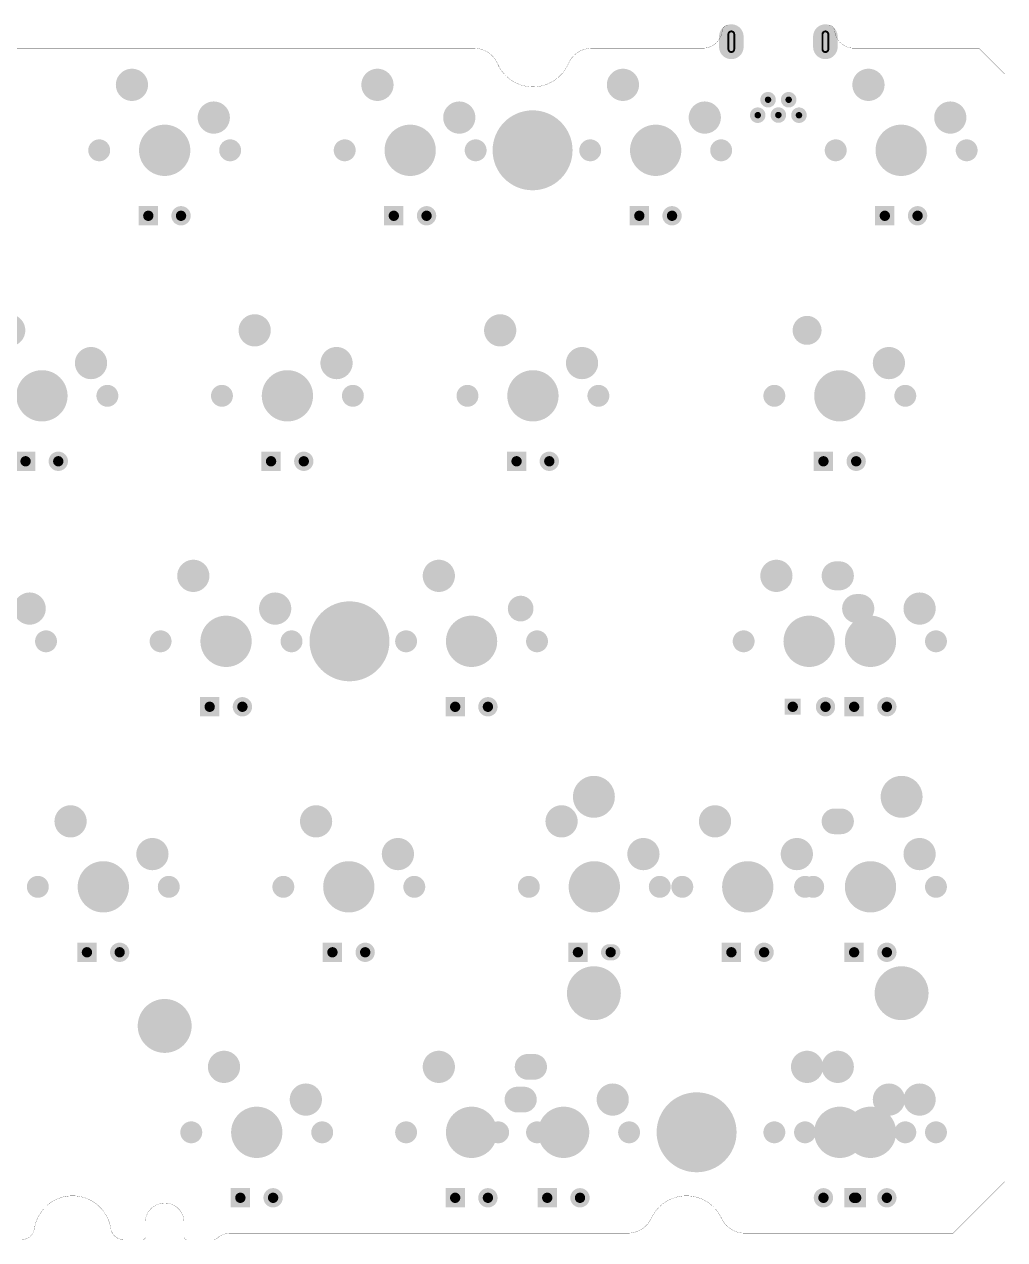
# Model space of a CAD drawing. Header units: millimetres. Extents: x 284 to 586, y -71 to 23.
# Drawn here: x 510.1 to 586.2, y -71.2 to 23.1 of the extents above; entities that cross this region are included whole.
import ezdxf

# ---------------------------------------------------------------- set-up
doc = ezdxf.new("R2010")
doc.units = ezdxf.units.MM
for name, color, linetype in [('BottomSolder', 6, 'Continuous'), ('KeepOutLayer', 6, 'Continuous'), ('PadHoleLayer', 7, 'Continuous')]:
    doc.layers.add(name, color=color, linetype=linetype)

# ---------------------------------------------------------------- blocks, each defined once
blk = doc.blocks.new('MX1UP__2')
at = {"layer": 'BottomSolder', "const_width": 1.246}
blk.add_lwpolyline([(-1.397, 5.08), (-1.143, 5.08)], dxfattribs=at)
at = {"layer": 'BottomSolder'}
for points, const_width in [([(-1.708, 5.08, 1), (-1.085, 5.08, 1)], 0.623), ([(-1.454, 5.08, 1), (-0.831, 5.08, 1)], 0.623), ([(-0.995, 0, 1), (0.995, 0, 1)], 1.99), ([(-5.505, 0, 1), (-4.655, 0, 1)], 0.85), ([(4.655, 0, 1), (5.505, 0, 1)], 0.85), ([(-4.435, -2.54, 1), (-3.185, -2.54, 1)], 1.25), ([(1.915, -5.08, 1), (3.165, -5.08, 1)], 1.25)]:
    blk.add_lwpolyline(points, format="xyb", close=True, dxfattribs=dict(at, const_width=const_width))
blk.add_solid([(2.02, 5.83), (0.52, 5.83), (2.02, 4.33), (0.52, 4.33)], dxfattribs=at)
at = {"layer": 'PadHoleLayer'}
for points, const_width in [([(-1.47, 5.08, 1), (-1.07, 5.08, 1)], 0.4), ([(1.07, 5.08, 1), (1.47, 5.08, 1)], 0.4), ([(-0.995, 0, 1), (0.995, 0, 1)], 1.99), ([(-5.505, 0, 1), (-4.655, 0, 1)], 0.85), ([(4.655, 0, 1), (5.505, 0, 1)], 0.85), ([(-4.185, -2.54, 1), (-3.435, -2.54, 1)], 0.751), ([(2.165, -5.08, 1), (2.915, -5.08, 1)], 0.751)]:
    blk.add_lwpolyline(points, format="xyb", close=True, dxfattribs=dict(at, const_width=const_width))
blk = doc.blocks.new('USB_MINI_B__DIP_4')
at = {"layer": 'BottomSolder', "const_width": 1.903}
for points in [[(-3.65, 3.25), (-3.65, 2.45)], [(3.65, 3.25), (3.65, 2.45)]]:
    blk.add_lwpolyline(points, dxfattribs=at)
at = {"layer": 'BottomSolder'}
for points, const_width in [([(-4.126, 3.25, 1), (-3.174, 3.25, 1)], 0.952), ([(3.174, 3.25, 1), (4.126, 3.25, 1)], 0.952), ([(-4.126, 2.45, 1), (-3.174, 2.45, 1)], 0.952), ([(3.174, 2.45, 1), (4.126, 2.45, 1)], 0.952), ([(-1.101, -1.65, 1), (-0.499, -1.65, 1)], 0.602), ([(0.499, -1.65, 1), (1.101, -1.65, 1)], 0.602), ([(-1.901, -2.85, 1), (-1.299, -2.85, 1)], 0.602), ([(-0.301, -2.84, 1), (0.301, -2.84, 1)], 0.602), ([(1.299, -2.85, 1), (1.901, -2.85, 1)], 0.602)]:
    blk.add_lwpolyline(points, format="xyb", close=True, dxfattribs=dict(at, const_width=const_width))
at = {"layer": 'PadHoleLayer'}
for points, const_width in [([(-3.425, 3.425), (-3.425, 2.275, -1), (-3.875, 2.275), (-3.875, 3.425, -1)], 0.15), ([(3.875, 3.425), (3.875, 2.275, -1), (3.425, 2.275), (3.425, 3.425, -1)], 0.15), ([(-0.925, -1.65, 1), (-0.675, -1.65, 1)], 0.25), ([(0.675, -1.65, 1), (0.925, -1.65, 1)], 0.25), ([(-1.725, -2.85, 1), (-1.475, -2.85, 1)], 0.25), ([(-0.125, -2.84, 1), (0.125, -2.84, 1)], 0.25), ([(1.475, -2.85, 1), (1.725, -2.85, 1)], 0.25)]:
    blk.add_lwpolyline(points, format="xyb", close=True, dxfattribs=dict(at, const_width=const_width))
blk = doc.blocks.new('MX1UP__6')
at = {"layer": 'BottomSolder'}
for points, const_width in [([(-1.645, 5.08, 1), (-0.895, 5.08, 1)], 0.75), ([(-0.995, 0, 1), (0.995, 0, 1)], 1.99), ([(-5.505, 0, 1), (-4.655, 0, 1)], 0.85), ([(4.655, 0, 1), (5.505, 0, 1)], 0.85), ([(-4.435, -2.54, 1), (-3.185, -2.54, 1)], 1.25), ([(1.915, -5.08, 1), (3.165, -5.08, 1)], 1.25)]:
    blk.add_lwpolyline(points, format="xyb", close=True, dxfattribs=dict(at, const_width=const_width))
blk.add_solid([(2.02, 5.83), (0.52, 5.83), (2.02, 4.33), (0.52, 4.33)], dxfattribs=at)
at = {"layer": 'PadHoleLayer'}
for points, const_width in [([(-1.47, 5.08, 1), (-1.07, 5.08, 1)], 0.4), ([(1.07, 5.08, 1), (1.47, 5.08, 1)], 0.4), ([(-0.995, 0, 1), (0.995, 0, 1)], 1.99), ([(-5.505, 0, 1), (-4.655, 0, 1)], 0.85), ([(4.655, 0, 1), (5.505, 0, 1)], 0.85), ([(-4.185, -2.54, 1), (-3.435, -2.54, 1)], 0.751), ([(2.165, -5.08, 1), (2.915, -5.08, 1)], 0.751)]:
    blk.add_lwpolyline(points, format="xyb", close=True, dxfattribs=dict(at, const_width=const_width))
blk = doc.blocks.new('MX1UP__8')
at = {"layer": 'BottomSolder'}
for points, const_width in [([(-1.645, 5.08, 1), (-0.895, 5.08, 1)], 0.75), ([(-0.995, 0, 1), (0.995, 0, 1)], 1.99), ([(-5.505, 0, 1), (-4.655, 0, 1)], 0.85), ([(4.655, 0, 1), (5.505, 0, 1)], 0.85), ([(-4.435, -2.54, 1), (-3.185, -2.54, 1)], 1.25), ([(1.915, -5.08, 1), (3.165, -5.08, 1)], 1.25)]:
    blk.add_lwpolyline(points, format="xyb", close=True, dxfattribs=dict(at, const_width=const_width))
blk.add_solid([(2.02, 5.83), (0.52, 5.83), (2.02, 4.33), (0.52, 4.33)], dxfattribs=at)
at = {"layer": 'PadHoleLayer'}
for points, const_width in [([(-1.47, 5.08, 1), (-1.07, 5.08, 1)], 0.4), ([(1.07, 5.08, 1), (1.47, 5.08, 1)], 0.4), ([(-0.995, 0, 1), (0.995, 0, 1)], 1.99), ([(-5.505, 0, 1), (-4.655, 0, 1)], 0.85), ([(4.655, 0, 1), (5.505, 0, 1)], 0.85), ([(-4.185, -2.54, 1), (-3.435, -2.54, 1)], 0.751), ([(2.165, -5.08, 1), (2.915, -5.08, 1)], 0.751)]:
    blk.add_lwpolyline(points, format="xyb", close=True, dxfattribs=dict(at, const_width=const_width))
blk = doc.blocks.new('MX1UP__9')
at = {"layer": 'BottomSolder'}
for points, const_width in [([(-1.645, 5.08, 1), (-0.895, 5.08, 1)], 0.75), ([(-0.995, 0, 1), (0.995, 0, 1)], 1.99), ([(-5.505, 0, 1), (-4.655, 0, 1)], 0.85), ([(4.655, 0, 1), (5.505, 0, 1)], 0.85), ([(-4.435, -2.54, 1), (-3.185, -2.54, 1)], 1.25), ([(1.915, -5.08, 1), (3.165, -5.08, 1)], 1.25)]:
    blk.add_lwpolyline(points, format="xyb", close=True, dxfattribs=dict(at, const_width=const_width))
blk.add_solid([(2.02, 5.83), (0.52, 5.83), (2.02, 4.33), (0.52, 4.33)], dxfattribs=at)
at = {"layer": 'PadHoleLayer'}
for points, const_width in [([(-1.47, 5.08, 1), (-1.07, 5.08, 1)], 0.4), ([(1.07, 5.08, 1), (1.47, 5.08, 1)], 0.4), ([(-0.995, 0, 1), (0.995, 0, 1)], 1.99), ([(-5.505, 0, 1), (-4.655, 0, 1)], 0.85), ([(4.655, 0, 1), (5.505, 0, 1)], 0.85), ([(-4.185, -2.54, 1), (-3.435, -2.54, 1)], 0.751), ([(2.165, -5.08, 1), (2.915, -5.08, 1)], 0.751)]:
    blk.add_lwpolyline(points, format="xyb", close=True, dxfattribs=dict(at, const_width=const_width))
blk = doc.blocks.new('MX1UP__15')
at = {"layer": 'BottomSolder'}
for points, const_width in [([(-1.645, 5.08, 1), (-0.895, 5.08, 1)], 0.75), ([(-0.995, 0, 1), (0.995, 0, 1)], 1.99), ([(-5.505, 0, 1), (-4.655, 0, 1)], 0.85), ([(4.655, 0, 1), (5.505, 0, 1)], 0.85), ([(-4.435, -2.54, 1), (-3.185, -2.54, 1)], 1.25), ([(1.979, -5.08, 1), (3.101, -5.08, 1)], 1.123)]:
    blk.add_lwpolyline(points, format="xyb", close=True, dxfattribs=dict(at, const_width=const_width))
blk.add_solid([(2.02, 5.83), (0.52, 5.83), (2.02, 4.33), (0.52, 4.33)], dxfattribs=at)
at = {"layer": 'PadHoleLayer'}
for points, const_width in [([(-1.47, 5.08, 1), (-1.07, 5.08, 1)], 0.4), ([(1.07, 5.08, 1), (1.47, 5.08, 1)], 0.4), ([(-0.995, 0, 1), (0.995, 0, 1)], 1.99), ([(-5.505, 0, 1), (-4.655, 0, 1)], 0.85), ([(4.655, 0, 1), (5.505, 0, 1)], 0.85), ([(-4.185, -2.54, 1), (-3.435, -2.54, 1)], 0.751), ([(2.165, -5.08, 1), (2.915, -5.08, 1)], 0.751)]:
    blk.add_lwpolyline(points, format="xyb", close=True, dxfattribs=dict(at, const_width=const_width))
blk = doc.blocks.new('MX1UP__16')
at = {"layer": 'BottomSolder'}
for points, const_width in [([(-1.645, 5.08, 1), (-0.895, 5.08, 1)], 0.75), ([(-0.995, 0, 1), (0.995, 0, 1)], 1.99), ([(-5.505, 0, 1), (-4.655, 0, 1)], 0.85), ([(4.655, 0, 1), (5.505, 0, 1)], 0.85), ([(-4.435, -2.54, 1), (-3.185, -2.54, 1)], 1.25), ([(1.915, -5.08, 1), (3.165, -5.08, 1)], 1.25)]:
    blk.add_lwpolyline(points, format="xyb", close=True, dxfattribs=dict(at, const_width=const_width))
blk.add_solid([(2.02, 5.83), (0.52, 5.83), (2.02, 4.33), (0.52, 4.33)], dxfattribs=at)
at = {"layer": 'PadHoleLayer'}
for points, const_width in [([(-1.47, 5.08, 1), (-1.07, 5.08, 1)], 0.4), ([(1.07, 5.08, 1), (1.47, 5.08, 1)], 0.4), ([(-0.995, 0, 1), (0.995, 0, 1)], 1.99), ([(-5.505, 0, 1), (-4.655, 0, 1)], 0.85), ([(4.655, 0, 1), (5.505, 0, 1)], 0.85), ([(-4.185, -2.54, 1), (-3.435, -2.54, 1)], 0.751), ([(2.165, -5.08, 1), (2.915, -5.08, 1)], 0.751)]:
    blk.add_lwpolyline(points, format="xyb", close=True, dxfattribs=dict(at, const_width=const_width))
blk = doc.blocks.new('MX1UP__24')
at = {"layer": 'BottomSolder'}
for points, const_width in [([(-1.645, 5.08, 1), (-0.895, 5.08, 1)], 0.75), ([(-0.995, 0, 1), (0.995, 0, 1)], 1.99), ([(-5.505, 0, 1), (-4.655, 0, 1)], 0.85), ([(4.655, 0, 1), (5.505, 0, 1)], 0.85), ([(-4.435, -2.54, 1), (-3.185, -2.54, 1)], 1.25), ([(1.915, -5.08, 1), (3.165, -5.08, 1)], 1.25)]:
    blk.add_lwpolyline(points, format="xyb", close=True, dxfattribs=dict(at, const_width=const_width))
blk.add_solid([(2.02, 5.83), (0.52, 5.83), (2.02, 4.33), (0.52, 4.33)], dxfattribs=at)
at = {"layer": 'PadHoleLayer'}
for points, const_width in [([(-1.47, 5.08, 1), (-1.07, 5.08, 1)], 0.4), ([(1.07, 5.08, 1), (1.47, 5.08, 1)], 0.4), ([(-0.995, 0, 1), (0.995, 0, 1)], 1.99), ([(-5.505, 0, 1), (-4.655, 0, 1)], 0.85), ([(4.655, 0, 1), (5.505, 0, 1)], 0.85), ([(-4.185, -2.54, 1), (-3.435, -2.54, 1)], 0.751), ([(2.165, -5.08, 1), (2.915, -5.08, 1)], 0.751)]:
    blk.add_lwpolyline(points, format="xyb", close=True, dxfattribs=dict(at, const_width=const_width))
blk = doc.blocks.new('MX1UP__31')
at = {"layer": 'BottomSolder'}
for points, const_width in [([(-1.645, 5.08, 1), (-0.895, 5.08, 1)], 0.75), ([(-0.995, 0, 1), (0.995, 0, 1)], 1.99), ([(-5.505, 0, 1), (-4.655, 0, 1)], 0.85), ([(4.655, 0, 1), (5.505, 0, 1)], 0.85), ([(-4.435, -2.54, 1), (-3.185, -2.54, 1)], 1.25), ([(1.915, -5.08, 1), (3.165, -5.08, 1)], 1.25)]:
    blk.add_lwpolyline(points, format="xyb", close=True, dxfattribs=dict(at, const_width=const_width))
blk.add_solid([(2.02, 5.83), (0.52, 5.83), (2.02, 4.33), (0.52, 4.33)], dxfattribs=at)
at = {"layer": 'PadHoleLayer'}
for points, const_width in [([(-1.47, 5.08, 1), (-1.07, 5.08, 1)], 0.4), ([(1.07, 5.08, 1), (1.47, 5.08, 1)], 0.4), ([(-0.995, 0, 1), (0.995, 0, 1)], 1.99), ([(-5.505, 0, 1), (-4.655, 0, 1)], 0.85), ([(4.655, 0, 1), (5.505, 0, 1)], 0.85), ([(-4.185, -2.54, 1), (-3.435, -2.54, 1)], 0.751), ([(2.165, -5.08, 1), (2.915, -5.08, 1)], 0.751)]:
    blk.add_lwpolyline(points, format="xyb", close=True, dxfattribs=dict(at, const_width=const_width))
blk = doc.blocks.new('MX1UP__32')
at = {"layer": 'BottomSolder'}
for points, const_width in [([(-1.645, 5.08, 1), (-0.895, 5.08, 1)], 0.75), ([(-0.995, 0, 1), (0.995, 0, 1)], 1.99), ([(-5.505, 0, 1), (-4.655, 0, 1)], 0.85), ([(4.655, 0, 1), (5.505, 0, 1)], 0.85), ([(-4.435, -2.54, 1), (-3.185, -2.54, 1)], 1.25), ([(1.788, -5.08, 1), (2.784, -5.08, 1)], 0.996), ([(2.296, -5.08, 1), (3.292, -5.08, 1)], 0.996)]:
    blk.add_lwpolyline(points, format="xyb", close=True, dxfattribs=dict(at, const_width=const_width))
at = {"layer": 'BottomSolder', "const_width": 1.991}
blk.add_lwpolyline([(2.794, -5.08), (2.286, -5.08)], dxfattribs=at)
at = {"layer": 'BottomSolder'}
blk.add_solid([(2.02, 5.83), (0.52, 5.83), (2.02, 4.33), (0.52, 4.33)], dxfattribs=at)
at = {"layer": 'PadHoleLayer'}
for points, const_width in [([(-1.47, 5.08, 1), (-1.07, 5.08, 1)], 0.4), ([(1.07, 5.08, 1), (1.47, 5.08, 1)], 0.4), ([(-0.995, 0, 1), (0.995, 0, 1)], 1.99), ([(-5.505, 0, 1), (-4.655, 0, 1)], 0.85), ([(4.655, 0, 1), (5.505, 0, 1)], 0.85), ([(-4.185, -2.54, 1), (-3.435, -2.54, 1)], 0.751), ([(2.165, -5.08, 1), (2.915, -5.08, 1)], 0.751)]:
    blk.add_lwpolyline(points, format="xyb", close=True, dxfattribs=dict(at, const_width=const_width))
blk = doc.blocks.new('MX1UP__34')
at = {"layer": 'BottomSolder'}
for points, const_width in [([(-1.645, 5.08, 1), (-0.895, 5.08, 1)], 0.75), ([(-0.995, 0, 1), (0.995, 0, 1)], 1.99), ([(-5.505, 0, 1), (-4.655, 0, 1)], 0.85), ([(4.655, 0, 1), (5.505, 0, 1)], 0.85), ([(-4.435, -2.54, 1), (-3.185, -2.54, 1)], 1.25), ([(1.915, -5.08, 1), (3.165, -5.08, 1)], 1.25)]:
    blk.add_lwpolyline(points, format="xyb", close=True, dxfattribs=dict(at, const_width=const_width))
blk.add_solid([(2.02, 5.83), (0.52, 5.83), (2.02, 4.33), (0.52, 4.33)], dxfattribs=at)
at = {"layer": 'PadHoleLayer'}
for points, const_width in [([(-1.47, 5.08, 1), (-1.07, 5.08, 1)], 0.4), ([(1.07, 5.08, 1), (1.47, 5.08, 1)], 0.4), ([(-0.995, 0, 1), (0.995, 0, 1)], 1.99), ([(-5.505, 0, 1), (-4.655, 0, 1)], 0.85), ([(4.655, 0, 1), (5.505, 0, 1)], 0.85), ([(-4.185, -2.54, 1), (-3.435, -2.54, 1)], 0.751), ([(2.165, -5.08, 1), (2.915, -5.08, 1)], 0.751)]:
    blk.add_lwpolyline(points, format="xyb", close=True, dxfattribs=dict(at, const_width=const_width))
blk = doc.blocks.new('MX1UP__35')
at = {"layer": 'BottomSolder'}
for points, const_width in [([(-1.645, 5.08, 1), (-0.895, 5.08, 1)], 0.75), ([(-0.995, 0, 1), (0.995, 0, 1)], 1.99), ([(-5.505, 0, 1), (-4.655, 0, 1)], 0.85), ([(4.655, 0, 1), (5.505, 0, 1)], 0.85), ([(-4.435, -2.54, 1), (-3.185, -2.54, 1)], 1.25), ([(1.915, -5.08, 1), (3.165, -5.08, 1)], 1.25)]:
    blk.add_lwpolyline(points, format="xyb", close=True, dxfattribs=dict(at, const_width=const_width))
blk.add_solid([(2.02, 5.83), (0.52, 5.83), (2.02, 4.33), (0.52, 4.33)], dxfattribs=at)
at = {"layer": 'PadHoleLayer'}
for points, const_width in [([(-1.47, 5.08, 1), (-1.07, 5.08, 1)], 0.4), ([(1.07, 5.08, 1), (1.47, 5.08, 1)], 0.4), ([(-0.995, 0, 1), (0.995, 0, 1)], 1.99), ([(-5.505, 0, 1), (-4.655, 0, 1)], 0.85), ([(4.655, 0, 1), (5.505, 0, 1)], 0.85), ([(-4.185, -2.54, 1), (-3.435, -2.54, 1)], 0.751), ([(2.165, -5.08, 1), (2.915, -5.08, 1)], 0.751)]:
    blk.add_lwpolyline(points, format="xyb", close=True, dxfattribs=dict(at, const_width=const_width))
blk = doc.blocks.new('MX1UP__44')
at = {"layer": 'BottomSolder'}
for points, const_width in [([(-1.645, 5.08, 1), (-0.895, 5.08, 1)], 0.75), ([(-0.995, 0, 1), (0.995, 0, 1)], 1.99), ([(-5.505, 0, 1), (-4.655, 0, 1)], 0.85), ([(4.655, 0, 1), (5.505, 0, 1)], 0.85), ([(-4.435, -2.54, 1), (-3.185, -2.54, 1)], 1.25), ([(1.915, -5.08, 1), (3.165, -5.08, 1)], 1.25)]:
    blk.add_lwpolyline(points, format="xyb", close=True, dxfattribs=dict(at, const_width=const_width))
blk.add_solid([(2.02, 5.83), (0.52, 5.83), (2.02, 4.33), (0.52, 4.33)], dxfattribs=at)
at = {"layer": 'PadHoleLayer'}
for points, const_width in [([(-1.47, 5.08, 1), (-1.07, 5.08, 1)], 0.4), ([(1.07, 5.08, 1), (1.47, 5.08, 1)], 0.4), ([(-0.995, 0, 1), (0.995, 0, 1)], 1.99), ([(-5.505, 0, 1), (-4.655, 0, 1)], 0.85), ([(4.655, 0, 1), (5.505, 0, 1)], 0.85), ([(-4.185, -2.54, 1), (-3.435, -2.54, 1)], 0.751), ([(2.165, -5.08, 1), (2.915, -5.08, 1)], 0.751)]:
    blk.add_lwpolyline(points, format="xyb", close=True, dxfattribs=dict(at, const_width=const_width))
blk = doc.blocks.new('MX1UP__47')
at = {"layer": 'BottomSolder'}
for points, const_width in [([(-1.645, 5.08, 1), (-0.895, 5.08, 1)], 0.75), ([(-0.995, 0, 1), (0.995, 0, 1)], 1.99), ([(-5.505, 0, 1), (-4.655, 0, 1)], 0.85), ([(4.655, 0, 1), (5.505, 0, 1)], 0.85), ([(-4.435, -2.54, 1), (-3.185, -2.54, 1)], 1.25), ([(1.915, -5.08, 1), (3.165, -5.08, 1)], 1.25)]:
    blk.add_lwpolyline(points, format="xyb", close=True, dxfattribs=dict(at, const_width=const_width))
blk.add_solid([(2.02, 5.83), (0.52, 5.83), (2.02, 4.33), (0.52, 4.33)], dxfattribs=at)
at = {"layer": 'PadHoleLayer'}
for points, const_width in [([(-1.47, 5.08, 1), (-1.07, 5.08, 1)], 0.4), ([(1.07, 5.08, 1), (1.47, 5.08, 1)], 0.4), ([(-0.995, 0, 1), (0.995, 0, 1)], 1.99), ([(-5.505, 0, 1), (-4.655, 0, 1)], 0.85), ([(4.655, 0, 1), (5.505, 0, 1)], 0.85), ([(-4.185, -2.54, 1), (-3.435, -2.54, 1)], 0.751), ([(2.165, -5.08, 1), (2.915, -5.08, 1)], 0.751)]:
    blk.add_lwpolyline(points, format="xyb", close=True, dxfattribs=dict(at, const_width=const_width))
blk = doc.blocks.new('MX1UP__52')
at = {"layer": 'BottomSolder'}
for points, const_width in [([(-1.645, 5.08, 1), (-0.895, 5.08, 1)], 0.75), ([(-0.995, 0, 1), (0.995, 0, 1)], 1.99), ([(-5.505, 0, 1), (-4.655, 0, 1)], 0.85), ([(4.655, 0, 1), (5.505, 0, 1)], 0.85), ([(-4.498, -2.54, 1), (-3.376, -2.54, 1)], 1.123), ([(-4.244, -2.54, 1), (-3.122, -2.54, 1)], 1.123), ([(1.915, -5.08, 1), (3.165, -5.08, 1)], 1.25)]:
    blk.add_lwpolyline(points, format="xyb", close=True, dxfattribs=dict(at, const_width=const_width))
at = {"layer": 'BottomSolder', "const_width": 2.245}
blk.add_lwpolyline([(-3.683, -2.54), (-3.937, -2.54)], dxfattribs=at)
at = {"layer": 'BottomSolder'}
blk.add_solid([(1.893, 5.703), (0.647, 5.703), (1.893, 4.457), (0.647, 4.457)], dxfattribs=at)
at = {"layer": 'PadHoleLayer'}
for points, const_width in [([(-1.47, 5.08, 1), (-1.07, 5.08, 1)], 0.4), ([(1.07, 5.08, 1), (1.47, 5.08, 1)], 0.4), ([(-0.995, 0, 1), (0.995, 0, 1)], 1.99), ([(-5.505, 0, 1), (-4.655, 0, 1)], 0.85), ([(4.655, 0, 1), (5.505, 0, 1)], 0.85), ([(-4.185, -2.54, 1), (-3.435, -2.54, 1)], 0.751), ([(2.165, -5.08, 1), (2.915, -5.08, 1)], 0.751)]:
    blk.add_lwpolyline(points, format="xyb", close=True, dxfattribs=dict(at, const_width=const_width))
blk = doc.blocks.new('MX1UP__53')
at = {"layer": 'BottomSolder'}
for points, const_width in [([(-1.645, 5.08, 1), (-0.895, 5.08, 1)], 0.75), ([(-0.995, 0, 1), (0.995, 0, 1)], 1.99), ([(-5.505, 0, 1), (-4.655, 0, 1)], 0.85), ([(4.655, 0, 1), (5.505, 0, 1)], 0.85), ([(-4.435, -2.54, 1), (-3.185, -2.54, 1)], 1.25), ([(1.852, -5.08, 1), (2.974, -5.08, 1)], 1.123), ([(2.106, -5.08, 1), (3.228, -5.08, 1)], 1.123)]:
    blk.add_lwpolyline(points, format="xyb", close=True, dxfattribs=dict(at, const_width=const_width))
at = {"layer": 'BottomSolder', "const_width": 2.245}
blk.add_lwpolyline([(2.667, -5.08), (2.413, -5.08)], dxfattribs=at)
at = {"layer": 'BottomSolder'}
blk.add_solid([(2.02, 5.83), (0.52, 5.83), (2.02, 4.33), (0.52, 4.33)], dxfattribs=at)
at = {"layer": 'PadHoleLayer'}
for points, const_width in [([(-1.47, 5.08, 1), (-1.07, 5.08, 1)], 0.4), ([(1.07, 5.08, 1), (1.47, 5.08, 1)], 0.4), ([(-0.995, 0, 1), (0.995, 0, 1)], 1.99), ([(-5.505, 0, 1), (-4.655, 0, 1)], 0.85), ([(4.655, 0, 1), (5.505, 0, 1)], 0.85), ([(-4.185, -2.54, 1), (-3.435, -2.54, 1)], 0.751), ([(2.165, -5.08, 1), (2.915, -5.08, 1)], 0.751)]:
    blk.add_lwpolyline(points, format="xyb", close=True, dxfattribs=dict(at, const_width=const_width))
blk = doc.blocks.new('MX1UP__56')
at = {"layer": 'BottomSolder'}
for points, const_width in [([(-1.645, 5.08, 1), (-0.895, 5.08, 1)], 0.75), ([(-0.995, 0, 1), (0.995, 0, 1)], 1.99), ([(-5.505, 0, 1), (-4.655, 0, 1)], 0.85), ([(4.655, 0, 1), (5.505, 0, 1)], 0.85), ([(-4.308, -2.54, 1), (-3.312, -2.54, 1)], 0.996), ([(1.915, -5.08, 1), (3.165, -5.08, 1)], 1.25)]:
    blk.add_lwpolyline(points, format="xyb", close=True, dxfattribs=dict(at, const_width=const_width))
blk.add_solid([(2.02, 5.83), (0.52, 5.83), (2.02, 4.33), (0.52, 4.33)], dxfattribs=at)
at = {"layer": 'PadHoleLayer'}
for points, const_width in [([(-1.47, 5.08, 1), (-1.07, 5.08, 1)], 0.4), ([(1.07, 5.08, 1), (1.47, 5.08, 1)], 0.4), ([(-0.995, 0, 1), (0.995, 0, 1)], 1.99), ([(-5.505, 0, 1), (-4.655, 0, 1)], 0.85), ([(4.655, 0, 1), (5.505, 0, 1)], 0.85), ([(-4.185, -2.54, 1), (-3.435, -2.54, 1)], 0.751), ([(2.165, -5.08, 1), (2.915, -5.08, 1)], 0.751)]:
    blk.add_lwpolyline(points, format="xyb", close=True, dxfattribs=dict(at, const_width=const_width))
blk = doc.blocks.new('MX1UP__57')
at = {"layer": 'BottomSolder'}
for points, const_width in [([(-1.645, 5.08, 1), (-0.895, 5.08, 1)], 0.75), ([(-0.995, 0, 1), (0.995, 0, 1)], 1.99), ([(-5.505, 0, 1), (-4.655, 0, 1)], 0.85), ([(4.655, 0, 1), (5.505, 0, 1)], 0.85), ([(-4.435, -2.54, 1), (-3.185, -2.54, 1)], 1.25), ([(1.915, -5.08, 1), (3.165, -5.08, 1)], 1.25)]:
    blk.add_lwpolyline(points, format="xyb", close=True, dxfattribs=dict(at, const_width=const_width))
blk.add_solid([(2.02, 5.83), (0.52, 5.83), (2.02, 4.33), (0.52, 4.33)], dxfattribs=at)
at = {"layer": 'PadHoleLayer'}
for points, const_width in [([(-1.47, 5.08, 1), (-1.07, 5.08, 1)], 0.4), ([(1.07, 5.08, 1), (1.47, 5.08, 1)], 0.4), ([(-0.995, 0, 1), (0.995, 0, 1)], 1.99), ([(-5.505, 0, 1), (-4.655, 0, 1)], 0.85), ([(4.655, 0, 1), (5.505, 0, 1)], 0.85), ([(-4.185, -2.54, 1), (-3.435, -2.54, 1)], 0.751), ([(2.165, -5.08, 1), (2.915, -5.08, 1)], 0.751)]:
    blk.add_lwpolyline(points, format="xyb", close=True, dxfattribs=dict(at, const_width=const_width))
blk = doc.blocks.new('MX1UP__67')
at = {"layer": 'BottomSolder'}
for points, const_width in [([(-1.645, 5.08, 1), (-0.895, 5.08, 1)], 0.75), ([(-0.995, 0, 1), (0.995, 0, 1)], 1.99), ([(-5.505, 0, 1), (-4.655, 0, 1)], 0.85), ([(4.655, 0, 1), (5.505, 0, 1)], 0.85), ([(-4.435, -2.54, 1), (-3.185, -2.54, 1)], 1.25), ([(1.915, -5.08, 1), (3.165, -5.08, 1)], 1.25)]:
    blk.add_lwpolyline(points, format="xyb", close=True, dxfattribs=dict(at, const_width=const_width))
blk.add_solid([(2.02, 5.83), (0.52, 5.83), (2.02, 4.33), (0.52, 4.33)], dxfattribs=at)
at = {"layer": 'PadHoleLayer'}
for points, const_width in [([(-1.47, 5.08, 1), (-1.07, 5.08, 1)], 0.4), ([(1.07, 5.08, 1), (1.47, 5.08, 1)], 0.4), ([(-0.995, 0, 1), (0.995, 0, 1)], 1.99), ([(-5.505, 0, 1), (-4.655, 0, 1)], 0.85), ([(4.655, 0, 1), (5.505, 0, 1)], 0.85), ([(-4.185, -2.54, 1), (-3.435, -2.54, 1)], 0.751), ([(2.165, -5.08, 1), (2.915, -5.08, 1)], 0.751)]:
    blk.add_lwpolyline(points, format="xyb", close=True, dxfattribs=dict(at, const_width=const_width))
blk = doc.blocks.new('MX1UP__68')
at = {"layer": 'BottomSolder'}
for points, const_width in [([(-1.645, 5.08, 1), (-0.895, 5.08, 1)], 0.75), ([(-0.995, 0, 1), (0.995, 0, 1)], 1.99), ([(-5.505, 0, 1), (-4.655, 0, 1)], 0.85), ([(4.655, 0, 1), (5.505, 0, 1)], 0.85), ([(-4.435, -2.54, 1), (-3.185, -2.54, 1)], 1.25), ([(1.915, -5.08, 1), (3.165, -5.08, 1)], 1.25)]:
    blk.add_lwpolyline(points, format="xyb", close=True, dxfattribs=dict(at, const_width=const_width))
blk.add_solid([(2.02, 5.83), (0.52, 5.83), (2.02, 4.33), (0.52, 4.33)], dxfattribs=at)
at = {"layer": 'PadHoleLayer'}
for points, const_width in [([(-1.47, 5.08, 1), (-1.07, 5.08, 1)], 0.4), ([(1.07, 5.08, 1), (1.47, 5.08, 1)], 0.4), ([(-0.995, 0, 1), (0.995, 0, 1)], 1.99), ([(-5.505, 0, 1), (-4.655, 0, 1)], 0.85), ([(4.655, 0, 1), (5.505, 0, 1)], 0.85), ([(-4.185, -2.54, 1), (-3.435, -2.54, 1)], 0.751), ([(2.165, -5.08, 1), (2.915, -5.08, 1)], 0.751)]:
    blk.add_lwpolyline(points, format="xyb", close=True, dxfattribs=dict(at, const_width=const_width))
blk = doc.blocks.new('MX1UP__69')
at = {"layer": 'BottomSolder'}
for points, const_width in [([(-1.645, 5.08, 1), (-0.895, 5.08, 1)], 0.75), ([(-0.995, 0, 1), (0.995, 0, 1)], 1.99), ([(-5.505, 0, 1), (-4.655, 0, 1)], 0.85), ([(4.655, 0, 1), (5.505, 0, 1)], 0.85), ([(-4.435, -2.54, 1), (-3.185, -2.54, 1)], 1.25), ([(1.915, -5.08, 1), (3.165, -5.08, 1)], 1.25)]:
    blk.add_lwpolyline(points, format="xyb", close=True, dxfattribs=dict(at, const_width=const_width))
blk.add_solid([(2.02, 5.83), (0.52, 5.83), (2.02, 4.33), (0.52, 4.33)], dxfattribs=at)
at = {"layer": 'PadHoleLayer'}
for points, const_width in [([(-1.47, 5.08, 1), (-1.07, 5.08, 1)], 0.4), ([(1.07, 5.08, 1), (1.47, 5.08, 1)], 0.4), ([(-0.995, 0, 1), (0.995, 0, 1)], 1.99), ([(-5.505, 0, 1), (-4.655, 0, 1)], 0.85), ([(4.655, 0, 1), (5.505, 0, 1)], 0.85), ([(-4.185, -2.54, 1), (-3.435, -2.54, 1)], 0.751), ([(2.165, -5.08, 1), (2.915, -5.08, 1)], 0.751)]:
    blk.add_lwpolyline(points, format="xyb", close=True, dxfattribs=dict(at, const_width=const_width))
blk = doc.blocks.new('MX1UP___76')
at = {"layer": 'BottomSolder'}
for points, const_width in [([(0.895, 5.08, 1), (1.645, 5.08, 1)], 0.75), ([(-0.995, 0, 1), (0.995, 0, 1)], 1.99), ([(-5.505, 0, 1), (-4.655, 0, 1)], 0.85), ([(4.655, 0, 1), (5.505, 0, 1)], 0.85), ([(-4.435, -2.54, 1), (-3.185, -2.54, 1)], 1.25), ([(1.915, -5.08, 1), (3.165, -5.08, 1)], 1.25)]:
    blk.add_lwpolyline(points, format="xyb", close=True, dxfattribs=dict(at, const_width=const_width))
blk.add_solid([(-0.52, 5.83), (-2.02, 5.83), (-0.52, 4.33), (-2.02, 4.33)], dxfattribs=at)
at = {"layer": 'PadHoleLayer'}
for points, const_width in [([(-1.47, 5.08, 1), (-1.07, 5.08, 1)], 0.4), ([(1.07, 5.08, 1), (1.47, 5.08, 1)], 0.4), ([(-0.995, 0, 1), (0.995, 0, 1)], 1.99), ([(-5.505, 0, 1), (-4.655, 0, 1)], 0.85), ([(4.655, 0, 1), (5.505, 0, 1)], 0.85), ([(-4.185, -2.54, 1), (-3.435, -2.54, 1)], 0.751), ([(2.165, -5.08, 1), (2.915, -5.08, 1)], 0.751)]:
    blk.add_lwpolyline(points, format="xyb", close=True, dxfattribs=dict(at, const_width=const_width))
blk = doc.blocks.new('MX1UP__77')
at = {"layer": 'BottomSolder'}
for points, const_width in [([(-1.645, 5.08, 1), (-0.895, 5.08, 1)], 0.75), ([(-0.995, 0, 1), (0.995, 0, 1)], 1.99), ([(-5.505, 0, 1), (-4.655, 0, 1)], 0.85), ([(4.655, 0, 1), (5.505, 0, 1)], 0.85), ([(-4.562, -2.54, 1), (-3.566, -2.54, 1)], 0.996), ([(-4.054, -2.54, 1), (-3.058, -2.54, 1)], 0.996), ([(1.915, -5.08, 1), (3.165, -5.08, 1)], 1.25)]:
    blk.add_lwpolyline(points, format="xyb", close=True, dxfattribs=dict(at, const_width=const_width))
at = {"layer": 'BottomSolder', "const_width": 1.991}
blk.add_lwpolyline([(-3.556, -2.54), (-4.064, -2.54)], dxfattribs=at)
at = {"layer": 'BottomSolder'}
blk.add_solid([(2.02, 5.83), (0.52, 5.83), (2.02, 4.33), (0.52, 4.33)], dxfattribs=at)
at = {"layer": 'PadHoleLayer'}
for points, const_width in [([(-1.47, 5.08, 1), (-1.07, 5.08, 1)], 0.4), ([(1.07, 5.08, 1), (1.47, 5.08, 1)], 0.4), ([(-0.995, 0, 1), (0.995, 0, 1)], 1.99), ([(-5.505, 0, 1), (-4.655, 0, 1)], 0.85), ([(4.655, 0, 1), (5.505, 0, 1)], 0.85), ([(-4.185, -2.54, 1), (-3.435, -2.54, 1)], 0.751), ([(2.165, -5.08, 1), (2.915, -5.08, 1)], 0.751)]:
    blk.add_lwpolyline(points, format="xyb", close=True, dxfattribs=dict(at, const_width=const_width))
blk = doc.blocks.new('MX1UP__85')
at = {"layer": 'BottomSolder'}
for points, const_width in [([(-1.645, 5.08, 1), (-0.895, 5.08, 1)], 0.75), ([(-0.995, 0, 1), (0.995, 0, 1)], 1.99), ([(-5.505, 0, 1), (-4.655, 0, 1)], 0.85), ([(4.655, 0, 1), (5.505, 0, 1)], 0.85), ([(-4.435, -2.54, 1), (-3.185, -2.54, 1)], 1.25), ([(1.788, -5.08, 1), (2.784, -5.08, 1)], 0.996), ([(2.296, -5.08, 1), (3.292, -5.08, 1)], 0.996)]:
    blk.add_lwpolyline(points, format="xyb", close=True, dxfattribs=dict(at, const_width=const_width))
at = {"layer": 'BottomSolder', "const_width": 1.991}
blk.add_lwpolyline([(2.794, -5.08), (2.286, -5.08)], dxfattribs=at)
at = {"layer": 'BottomSolder'}
blk.add_solid([(2.02, 5.83), (0.52, 5.83), (2.02, 4.33), (0.52, 4.33)], dxfattribs=at)
at = {"layer": 'PadHoleLayer'}
for points, const_width in [([(-1.47, 5.08, 1), (-1.07, 5.08, 1)], 0.4), ([(1.07, 5.08, 1), (1.47, 5.08, 1)], 0.4), ([(-0.995, 0, 1), (0.995, 0, 1)], 1.99), ([(-5.505, 0, 1), (-4.655, 0, 1)], 0.85), ([(4.655, 0, 1), (5.505, 0, 1)], 0.85), ([(-4.185, -2.54, 1), (-3.435, -2.54, 1)], 0.751), ([(2.165, -5.08, 1), (2.915, -5.08, 1)], 0.751)]:
    blk.add_lwpolyline(points, format="xyb", close=True, dxfattribs=dict(at, const_width=const_width))

msp = doc.modelspace()

# ---------------------------------------------------------------- linework, layer by layer
at = {"layer": 'BottomSolder'}
for points, const_width in [([(547.983, 13.334, 1), (551.085, 13.334, 1)], 3.102), ([(533.775, -24.766, 1), (536.877, -24.766, 1)], 3.102), ([(553.479, -36.831, 1), (555.105, -36.831, 1)], 1.626), ([(577.355, -36.831, 1), (578.981, -36.831, 1)], 1.626), ([(553.246, -52.071, 1), (555.338, -52.071, 1)], 2.092), ([(577.122, -52.071, 1), (579.214, -52.071, 1)], 2.092), ([(519.941, -54.611, 1), (522.032, -54.611, 1)], 2.092), ([(560.711, -62.864, 1), (563.812, -62.864, 1)], 3.102)]:
    msp.add_lwpolyline(points, format="xyb", close=True, dxfattribs=dict(at, const_width=const_width))
at = {"layer": 'KeepOutLayer', "const_width": 0.0127}
for points in [[(564.247, 22.609, -0.38517), (564.745, 23.059)], [(572.478, 23.059, -0.38517), (572.976, 22.609)], [(564.247, 22.609, -0.38517), (562.755, 21.259)], [(574.468, 21.259, -0.38517), (572.976, 22.609)], [(544.979, 21.259, -0.298217), (546.812, 20.059)], [(552.311, 20.059, -0.298217), (554.144, 21.259)], [(552.311, 20.059, -0.654654), (546.812, 20.059)], [(510.877, -70.341, -0.859727), (516.809, -70.341)], [(558.745, -69.531, -0.639101), (564.19, -69.531)], [(519.486, -69.851, -1), (522.486, -69.851)], [(558.745, -69.531, -0.292257), (556.93, -70.691)], [(566.005, -70.691, -0.292257), (564.19, -69.531)], [(510.877, -70.341, -0.37077), (509.888, -71.191)], [(517.797, -71.191, -0.37077), (516.809, -70.341)], [(525.085, -71.066, -0.182676), (526.077, -70.691)], [(519.486, -70.991, -0.414214), (519.286, -71.191)], [(522.686, -71.191, -0.414214), (522.486, -70.991)], [(525.085, -71.066, -0.182676), (524.754, -71.191)]]:
    msp.add_lwpolyline(points, format="xyb", dxfattribs=at)
for points in [[(564.745, 23.059), (572.478, 23.059)], [(496.994, 21.259), (544.979, 21.259)], [(554.144, 21.259), (562.755, 21.259)], [(574.468, 21.259), (584.161, 21.259)], [(584.161, 21.259), (586.161, 19.259)], [(586.161, -66.691), (586.161, 19.259)], [(582.161, -70.691), (586.161, -66.691)], [(519.486, -70.991), (519.486, -69.851)], [(522.486, -70.991), (522.486, -69.851)], [(526.077, -70.691), (556.93, -70.691)], [(566.005, -70.691), (582.161, -70.691)], [(517.797, -71.191), (519.286, -71.191)], [(522.686, -71.191), (524.754, -71.191)]]:
    msp.add_lwpolyline(points, dxfattribs=at)
at = {"layer": 'KeepOutLayer', "const_width": 0.00635}
for points in [[(564.741, 23.059, 1), (564.748, 23.059, 1)], [(564.741, 23.059, 1), (564.748, 23.059, 1)], [(572.475, 23.059, 1), (572.481, 23.059, 1)], [(572.475, 23.059, 1), (572.481, 23.059, 1)], [(564.244, 22.609, 1), (564.25, 22.609, 1)], [(564.244, 22.609, 1), (564.25, 22.609, 1)], [(572.973, 22.609, 1), (572.979, 22.609, 1)], [(572.973, 22.609, 1), (572.979, 22.609, 1)], [(544.976, 21.259, 1), (544.982, 21.259, 1)], [(544.976, 21.259, 1), (544.982, 21.259, 1)], [(554.141, 21.259, 1), (554.147, 21.259, 1)], [(554.141, 21.259, 1), (554.147, 21.259, 1)], [(562.751, 21.259, 1), (562.758, 21.259, 1)], [(562.751, 21.259, 1), (562.758, 21.259, 1)], [(574.465, 21.259, 1), (574.471, 21.259, 1)], [(574.465, 21.259, 1), (574.471, 21.259, 1)], [(584.158, 21.259, 1), (584.165, 21.259, 1)], [(584.158, 21.259, 1), (584.165, 21.259, 1)], [(546.809, 20.059, 1), (546.815, 20.059, 1)], [(546.809, 20.059, 1), (546.815, 20.059, 1)], [(552.308, 20.059, 1), (552.314, 20.059, 1)], [(552.308, 20.059, 1), (552.314, 20.059, 1)], [(586.158, 19.259, 1), (586.165, 19.259, 1)], [(586.158, 19.259, 1), (586.165, 19.259, 1)], [(586.158, -66.691, 1), (586.165, -66.691, 1)], [(586.158, -66.691, 1), (586.165, -66.691, 1)], [(558.742, -69.531, 1), (558.748, -69.531, 1)], [(558.742, -69.531, 1), (558.748, -69.531, 1)], [(564.187, -69.531, 1), (564.193, -69.531, 1)], [(564.187, -69.531, 1), (564.193, -69.531, 1)], [(510.873, -70.341, 1), (510.88, -70.341, 1)], [(510.873, -70.341, 1), (510.88, -70.341, 1)], [(516.805, -70.341, 1), (516.812, -70.341, 1)], [(516.805, -70.341, 1), (516.812, -70.341, 1)], [(519.483, -69.851, 1), (519.49, -69.851, 1)], [(519.483, -69.851, 1), (519.49, -69.851, 1)], [(522.483, -69.851, 1), (522.49, -69.851, 1)], [(522.483, -69.851, 1), (522.49, -69.851, 1)], [(526.074, -70.691, 1), (526.08, -70.691, 1)], [(526.074, -70.691, 1), (526.08, -70.691, 1)], [(556.927, -70.691, 1), (556.933, -70.691, 1)], [(556.927, -70.691, 1), (556.933, -70.691, 1)], [(566.002, -70.691, 1), (566.008, -70.691, 1)], [(566.002, -70.691, 1), (566.008, -70.691, 1)], [(582.158, -70.691, 1), (582.165, -70.691, 1)], [(582.158, -70.691, 1), (582.165, -70.691, 1)], [(517.794, -71.191, 1), (517.801, -71.191, 1)], [(517.794, -71.191, 1), (517.801, -71.191, 1)], [(519.283, -71.191, 1), (519.29, -71.191, 1)], [(519.283, -71.191, 1), (519.29, -71.191, 1)], [(519.483, -70.991, 1), (519.49, -70.991, 1)], [(519.483, -70.991, 1), (519.49, -70.991, 1)], [(522.483, -70.991, 1), (522.49, -70.991, 1)], [(522.483, -70.991, 1), (522.49, -70.991, 1)], [(522.683, -71.191, 1), (522.69, -71.191, 1)], [(522.683, -71.191, 1), (522.69, -71.191, 1)], [(524.751, -71.191, 1), (524.757, -71.191, 1)], [(524.751, -71.191, 1), (524.757, -71.191, 1)], [(525.082, -71.066, 1), (525.088, -71.066, 1)], [(525.082, -71.066, 1), (525.088, -71.066, 1)]]:
    msp.add_lwpolyline(points, format="xyb", close=True, dxfattribs=at)
at = {"layer": 'PadHoleLayer'}
for points, const_width in [([(548.596, 14.271), (550.472, 14.271, -1), (550.472, 12.397), (548.596, 12.397, -1)], 0.625), ([(534.388, -23.829), (536.264, -23.829, -1), (536.264, -25.703), (534.388, -25.703, -1)], 0.625), ([(553.53, -36.831, 1), (555.054, -36.831, 1)], 1.524), ([(577.406, -36.831, 1), (578.93, -36.831, 1)], 1.524), ([(553.297, -52.071, 1), (555.287, -52.071, 1)], 1.99), ([(577.173, -52.071, 1), (579.163, -52.071, 1)], 1.99), ([(519.991, -54.611, 1), (521.981, -54.611, 1)], 1.99), ([(561.323, -61.927), (563.2, -61.927, -1), (563.2, -63.801), (561.323, -63.801, -1)], 0.625)]:
    msp.add_lwpolyline(points, format="xyb", close=True, dxfattribs=dict(at, const_width=const_width))

# ---------------------------------------------------------------- block references
msp.add_blockref('USB_MINI_B__DIP_4', (568.605, 18.909))
at = {"rotation": 180}
for name, p in [('MX1UP__67', (520.986, 13.334)), ('MX1UP__68', (540.036, 13.334)), ('MX1UP__69', (559.086, 13.334)), ('MX1UP__57', (578.136, 13.334)), ('MX1UP__44', (511.461, -5.716)), ('MX1UP__9', (530.511, -5.716)), ('MX1UP__24', (549.561, -5.716)), ('MX1UP__15', (573.374, -5.716)), ('MX1UP__47', (506.699, -24.766)), ('MX1UP__16', (525.749, -24.766)), ('MX1UP__56', (544.799, -24.766)), ('MX1UP__52', (570.993, -24.766)), ('MX1UP__53', (575.755, -24.766)), ('MX1UP__8', (516.224, -43.816)), ('MX1UP__6', (535.274, -43.816)), ('MX1UP__2', (554.324, -43.816)), ('MX1UP__31', (566.23, -43.816)), ('MX1UP__85', (575.755, -43.816)), ('MX1UP__35', (528.13, -62.866)), ('MX1UP__77', (544.799, -62.866)), ('MX1UP___76', (573.374, -62.866)), ('MX1UP__34', (575.755, -62.866)), ('MX1UP__32', (551.943, -62.866))]:
    msp.add_blockref(name, p, dxfattribs=at)

doc.saveas('drawing.dxf')
